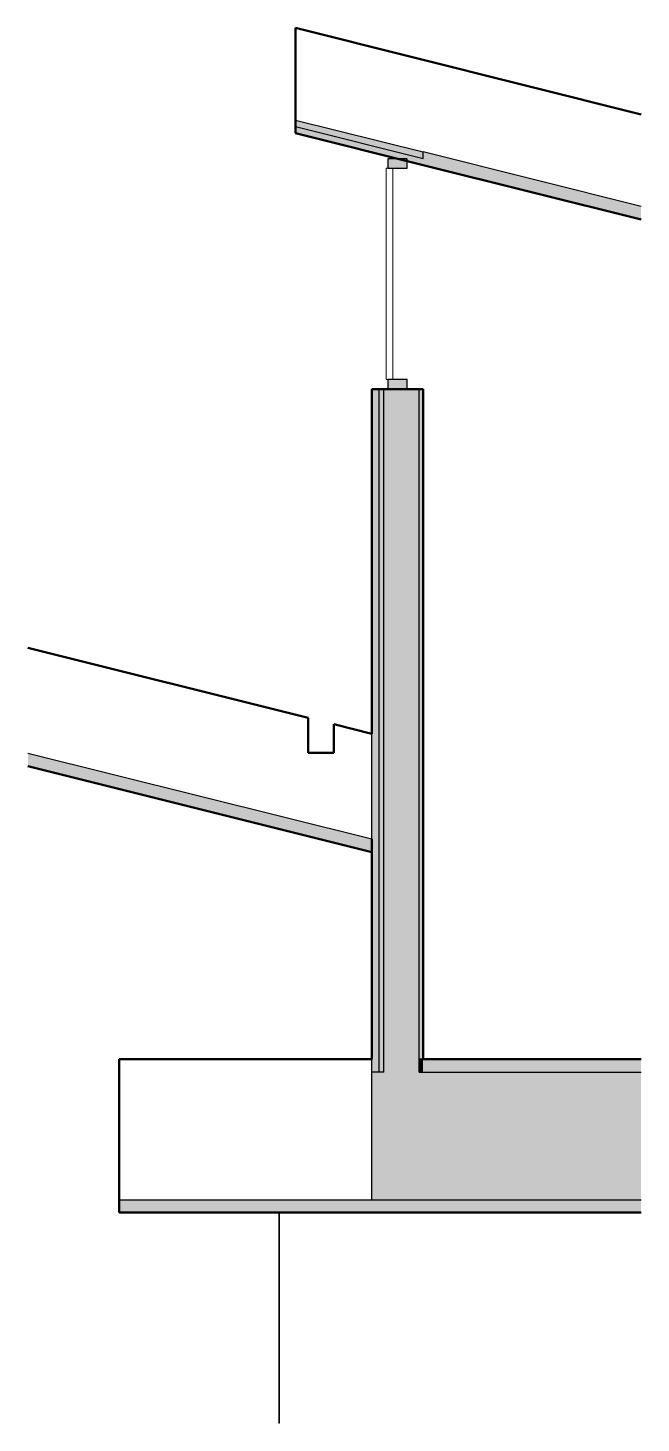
# Model space of a CAD drawing. Header units: inches. Extents: x 121 to 217, y 1396 to 1743.
# Drawn here: x 120.6 to 216.6, y 1524.2 to 1742.8 of the extents above; entities that cross this region are included whole.
import ezdxf

# ---------------------------------------------------------------- set-up
doc = ezdxf.new("R2010")
doc.units = ezdxf.units.IN
doc.header["$MEASUREMENT"] = 0
for name, color, linetype, lineweight in [('A-CLNG', 13, 'Continuous', 18), ('A-CLNG-PATT', 13, 'Continuous', 50), ('A-FLOR', 192, 'Continuous', 13), ('A-FLOR-MCUT', 51, 'Continuous', 25), ('A-FLOR-PATT', 8, 'Continuous', 50), ('A-GLAZ-CURT', 52, 'Continuous', 13), ('A-GLAZ-CWMG', 51, 'Continuous', 13), ('A-ROOF', 132, 'Continuous', 25), ('A-ROOF-PATT', 132, 'Continuous', 50), ('A-WALL', 113, 'Continuous', 25), ('A-WALL-PATT', 111, 'Continuous', 50), ('E-LITE-EQPM', 33, 'Continuous', 18)]:
    doc.layers.add(name, color=color, linetype=linetype, lineweight=lineweight)

# ---------------------------------------------------------------- blocks, each defined once
blk = doc.blocks.new('System Panel - Glazed-6023919-Wall Section K - 2')
at = {"layer": 'A-GLAZ-CURT', "lineweight": 18}
for p, q in [((177.73, 1720.83), (176.73, 1720.83)), ((176.73, 1720.83), (176.73, 1687.74)), ((177.73, 1687.74), (177.73, 1720.83)), ((176.73, 1687.74), (177.73, 1687.74))]:
    blk.add_line(p, q, dxfattribs=at)
blk = doc.blocks.new('Rectangular Mullion - 2_x5_ Mullion-5764180-Wall Section K - 2')
at = {"layer": 'A-GLAZ-CWMG'}
blk.add_hatch(color=256, dxfattribs=at).paths.add_polyline_path([(176.98, 1686.24), (179.98, 1686.24), (179.98, 1687.74), (176.98, 1687.74)], flags=0)
at = {"layer": 'A-GLAZ-CWMG', "lineweight": 25}
for p, q in [((179.98, 1687.74), (176.98, 1687.74)), ((176.98, 1687.74), (176.98, 1686.24)), ((179.98, 1686.24), (179.98, 1687.74)), ((176.98, 1686.24), (179.98, 1686.24))]:
    blk.add_line(p, q, dxfattribs=at)
blk = doc.blocks.new('Rectangular Mullion - 2_x5_ Mullion-5764181-Wall Section K - 2')
at = {"layer": 'A-GLAZ-CWMG'}
blk.add_hatch(color=256, dxfattribs=at).paths.add_polyline_path([(176.98, 1720.83), (179.98, 1720.83), (179.98, 1722.33), (176.98, 1722.33)], flags=0)
at = {"layer": 'A-GLAZ-CWMG', "lineweight": 25}
for p, q in [((179.98, 1722.33), (176.98, 1722.33)), ((176.98, 1722.33), (176.98, 1720.83)), ((176.98, 1720.83), (179.98, 1720.83)), ((179.98, 1720.83), (179.98, 1722.33))]:
    blk.add_line(p, q, dxfattribs=at)
blk = doc.blocks.new('ALA - cylinder Light - Pendant C-5846317-Wall Section K - 2')
at = {"layer": 'E-LITE-EQPM'}
for p, q in [((159.87, 1557.24), (159.87, 1524.24)), ((159.99, 1524.24), (159.99, 1557.24)), ((159.93, 1524.24), (159.87, 1524.24)), ((159.99, 1524.24), (159.93, 1524.24))]:
    blk.add_line(p, q, dxfattribs=at)

msp = doc.modelspace()

# ---------------------------------------------------------------- hatches: boundary and pattern name
at = {"layer": 'A-CLNG-PATT', "lineweight": 18}
for points in [[(216.64, 1712.79), (216.64, 1714.85), (182.48, 1723.39), (182.48, 1721.33)], [(174.48, 1613.69), (174.48, 1615.75), (120.57, 1629.22), (120.57, 1627.16), (168.61, 1615.15)], [(168.61, 1557.24), (216.64, 1557.24), (216.64, 1559.24), (134.89, 1559.24), (134.89, 1557.24), (156.6, 1557.24)]]:
    msp.add_hatch(color=256, dxfattribs=at).paths.add_polyline_path(points, flags=0)
at = {"layer": 'A-FLOR-PATT', "lineweight": 5}
for points in [[(181.86, 1579.24), (182.48, 1579.24), (182.48, 1581.24), (181.86, 1581.24), (181.86, 1579.75)], [(174.48, 1559.24), (216.64, 1559.24), (216.64, 1579.24), (174.48, 1579.24)]]:
    msp.add_hatch(color=256, dxfattribs=at).paths.add_polyline_path(points, flags=0)
at = {"layer": 'A-FLOR-PATT', "lineweight": 13}
msp.add_hatch(color=256, dxfattribs=at).paths.add_polyline_path([(216.64, 1579.24), (216.64, 1581.24), (182.48, 1581.24), (182.48, 1579.24)], flags=0)
at = {"layer": 'A-ROOF-PATT', "lineweight": 5}
for points in [[(182.48, 1722.36), (182.48, 1723.39), (162.48, 1728.39), (162.48, 1727.36)], [(182.48, 1721.33), (182.48, 1722.36), (162.48, 1727.36), (162.48, 1726.33)]]:
    msp.add_hatch(color=256, dxfattribs=at).paths.add_polyline_path(points, flags=0)
at = {"layer": 'A-WALL-PATT', "lineweight": 5}
for points in [[(175.61, 1579.24), (175.61, 1686.24), (174.48, 1686.24), (174.48, 1579.24)], [(176.36, 1579.24), (176.36, 1686.24), (175.61, 1686.24), (175.61, 1579.24)], [(181.86, 1579.24), (181.86, 1686.24), (176.36, 1686.24), (176.36, 1579.24)]]:
    msp.add_hatch(color=256, dxfattribs=at).paths.add_polyline_path(points, flags=0)
at = {"layer": 'A-WALL-PATT', "lineweight": 25}
msp.add_hatch(color=256, dxfattribs=at).paths.add_polyline_path([(181.86, 1581.24), (182.48, 1581.24), (182.48, 1686.24), (181.86, 1686.24), (181.86, 1671.51)], flags=0)

# ---------------------------------------------------------------- linework, layer by layer
at = {"layer": 'A-CLNG', "lineweight": 25}
msp.add_line((216.64, 1714.85), (182.48, 1723.39), dxfattribs=at)
at = {"layer": 'A-CLNG', "lineweight": 50}
for p, q in [((182.48, 1721.33), (216.64, 1712.79)), ((120.57, 1627.16), (174.48, 1613.69)), ((174.48, 1613.69), (174.48, 1615.75)), ((134.89, 1559.24), (134.89, 1557.24)), ((134.89, 1557.24), (216.64, 1557.24))]:
    msp.add_line(p, q, dxfattribs=at)
at = {"layer": 'A-FLOR', "lineweight": 50}
msp.add_line((216.64, 1581.24), (182.48, 1581.24), dxfattribs=at)
at = {"layer": 'A-FLOR-MCUT'}
for p, q in [((182.48, 1581.24), (181.86, 1581.24)), ((176.36, 1579.24), (174.48, 1579.24)), ((181.86, 1579.24), (216.64, 1579.24)), ((174.48, 1559.24), (216.64, 1559.24))]:
    msp.add_line(p, q, dxfattribs=at)
at = {"layer": 'A-ROOF', "lineweight": 50}
for p, q in [((216.64, 1729.28), (162.48, 1742.82)), ((162.48, 1742.82), (162.48, 1726.33)), ((162.48, 1726.33), (182.48, 1721.33)), ((164.48, 1634.74), (120.57, 1645.72)), ((164.48, 1629.24), (164.48, 1634.74)), ((174.48, 1632.24), (168.48, 1633.74)), ((168.48, 1633.74), (168.48, 1629.24)), ((168.48, 1629.24), (164.48, 1629.24)), ((174.48, 1581.24), (134.89, 1581.24)), ((134.89, 1581.24), (134.89, 1559.24))]:
    msp.add_line(p, q, dxfattribs=at)
at = {"layer": 'A-ROOF'}
for p, q in [((162.48, 1728.39), (182.48, 1723.39)), ((162.48, 1727.36), (182.48, 1722.36)), ((182.48, 1722.36), (182.48, 1723.39)), ((174.48, 1615.75), (174.48, 1632.24)), ((120.57, 1629.22), (174.48, 1615.75)), ((174.48, 1559.24), (174.48, 1581.24)), ((134.89, 1559.24), (174.48, 1559.24))]:
    msp.add_line(p, q, dxfattribs=at)
at = {"layer": 'A-WALL', "lineweight": 50}
for p, q in [((182.48, 1686.24), (174.48, 1686.24)), ((174.48, 1686.24), (174.48, 1632.24)), ((182.48, 1581.24), (182.48, 1686.24)), ((174.48, 1613.69), (174.48, 1581.24))]:
    msp.add_line(p, q, dxfattribs=at)
at = {"layer": 'A-WALL'}
for p, q in [((175.61, 1579.24), (175.61, 1686.24)), ((176.36, 1579.24), (176.36, 1686.24)), ((181.86, 1579.24), (181.86, 1686.24))]:
    msp.add_line(p, q, dxfattribs=at)

# ---------------------------------------------------------------- block references
at = {"layer": 'A-GLAZ-CURT'}
msp.add_blockref('System Panel - Glazed-6023919-Wall Section K - 2', (0, 0), dxfattribs=at)
at = {"layer": 'A-GLAZ-CWMG'}
for name in ['Rectangular Mullion - 2_x5_ Mullion-5764181-Wall Section K - 2', 'Rectangular Mullion - 2_x5_ Mullion-5764180-Wall Section K - 2']:
    msp.add_blockref(name, (0, 0), dxfattribs=at)
at = {"layer": 'E-LITE-EQPM'}
msp.add_blockref('ALA - cylinder Light - Pendant C-5846317-Wall Section K - 2', (0, 0), dxfattribs=at)

doc.saveas('drawing.dxf')
